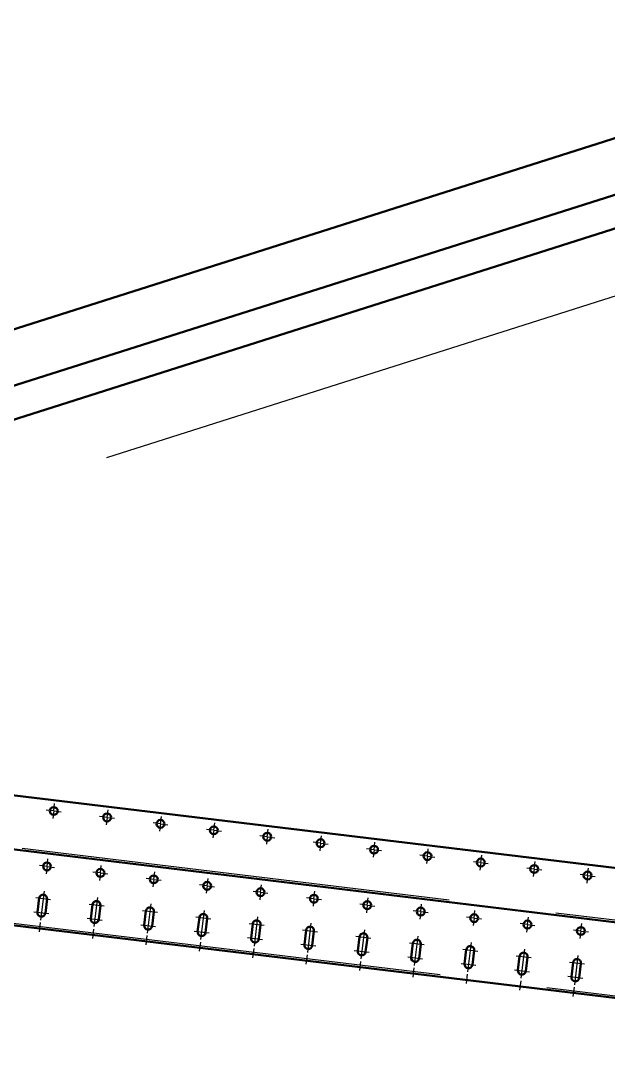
# Model space of a CAD drawing. Header units: millimetres. Extents: x 0 to 118800, y 79635 to 177025.
# Drawn here: x 28631 to 29450, y 107930 to 109386 of the extents above; entities that cross this region are included whole.
import ezdxf

# ---------------------------------------------------------------- set-up
doc = ezdxf.new("R2010")
doc.units = ezdxf.units.MM
doc.header["$LTSCALE"] = 200
for name, pattern in [('AM_DIN_F_W050', [6.25, 4.75, -1.5]), ('AM_DIN_G_W050', [13.75, 9.75, -1.5, 1, -1.5]), ('AM_DIN_G_W050x2', [6.875, 4.75, -0.875, 0.375, -0.875]), ('AM_ISO02W050x2', [3.75, 3, -0.75]), ('AM_ISO08W050x2', [9, 6, -0.75, 1.5, -0.75])]:
    doc.linetypes.add(name, pattern=pattern)
for name, color, linetype, lineweight in [('AM_0', 7, 'Continuous', 50), ('AM_3', 6, 'AM_DIN_F_W050', 25), ('AM_7', 4, 'AM_DIN_G_W050', 25)]:
    doc.layers.add(name, color=color, linetype=linetype, lineweight=lineweight)

# ---------------------------------------------------------------- blocks, each defined once
blk = doc.blocks.new('guf ohne Mittelspannung')
at = {"layer": 'AM_0'}
for p, q in [((-2991.5, 0), (-290, 0)), ((-2991.5, -75), (-290, -75)), ((-2991.5, -120), (-290, -120))]:
    blk.add_line(p, q, dxfattribs=at)
at = {"layer": 'AM_7', "linetype": 'AM_ISO08W050x2'}
blk.add_line((-2840, -210), (-500, -210), dxfattribs=at)
blk = doc.blocks.new('*U516')
at = {"layer": 'AM_0'}
for p, q in [((28805.8, 108144.3), (28803.4, 108124.4)), ((28816.8, 108142.9), (28814.4, 108123.1))]:
    blk.add_line(p, q, dxfattribs=at)
for centre, start, end in [((28811.3, 108143.6), 353.1038, 173.1038), ((28808.9, 108123.7), 173.1038, 353.1038)]:
    blk.add_arc(centre, 5.5, start, end, dxfattribs=at)
at = {"layer": 'AM_7', "linetype": 'AM_DIN_G_W050x2'}
for p, q in [((28812.6, 108154), (28807.6, 108113.3)), ((28800.9, 108144.9), (28821.7, 108142.3)), ((28798.5, 108125), (28819.3, 108122.5))]:
    blk.add_line(p, q, dxfattribs=at)
blk = doc.blocks.new('*U517')
at = {"layer": 'AM_0'}
for p, q in [((28656.9, 108162.3), (28654.5, 108142.4)), ((28667.9, 108161), (28665.5, 108141.1))]:
    blk.add_line(p, q, dxfattribs=at)
for centre, start, end in [((28662.4, 108161.6), 353.1038, 173.1038), ((28660, 108141.8), 173.1038, 353.1038)]:
    blk.add_arc(centre, 5.5, start, end, dxfattribs=at)
at = {"layer": 'AM_7', "linetype": 'AM_DIN_G_W050x2'}
for p, q in [((28652, 108162.9), (28672.8, 108160.4)), ((28663.7, 108172), (28658.7, 108131.3)), ((28649.6, 108143), (28670.4, 108140.5))]:
    blk.add_line(p, q, dxfattribs=at)
blk = doc.blocks.new('*U518')
at = {"layer": 'AM_0'}
for p, q in [((28731.4, 108153.3), (28729, 108133.4)), ((28742.3, 108151.9), (28739.9, 108132.1))]:
    blk.add_line(p, q, dxfattribs=at)
for centre, start, end in [((28736.8, 108152.6), 353.1038, 173.1038), ((28734.4, 108132.8), 173.1038, 353.1038)]:
    blk.add_arc(centre, 5.5, start, end, dxfattribs=at)
at = {"layer": 'AM_7', "linetype": 'AM_DIN_G_W050x2'}
for p, q in [((28738.1, 108163), (28733.2, 108122.3)), ((28726.4, 108153.9), (28747.3, 108151.3)), ((28724, 108134), (28744.9, 108131.5))]:
    blk.add_line(p, q, dxfattribs=at)
blk = doc.blocks.new('*U519')
at = {"layer": 'AM_0'}
for p, q in [((28880.3, 108135.3), (28877.9, 108115.4)), ((28891.2, 108133.9), (28888.8, 108114.1))]:
    blk.add_line(p, q, dxfattribs=at)
for centre, start, end in [((28885.8, 108134.6), 353.1038, 173.1038), ((28883.4, 108114.7), 173.1038, 353.1038)]:
    blk.add_arc(centre, 5.5, start, end, dxfattribs=at)
at = {"layer": 'AM_7', "linetype": 'AM_DIN_G_W050x2'}
for p, q in [((28875.3, 108135.9), (28896.2, 108133.3)), ((28887, 108145), (28882.1, 108104.3)), ((28872.9, 108116), (28893.8, 108113.5))]:
    blk.add_line(p, q, dxfattribs=at)
blk = doc.blocks.new('*U520')
at = {"layer": 'AM_0'}
for p, q in [((28954.8, 108126.3), (28952.4, 108106.4)), ((28965.7, 108124.9), (28963.3, 108105.1))]:
    blk.add_line(p, q, dxfattribs=at)
for centre, start, end in [((28960.2, 108125.6), 353.1038, 173.1038), ((28957.8, 108105.7), 173.1038, 353.1038)]:
    blk.add_arc(centre, 5.5, start, end, dxfattribs=at)
at = {"layer": 'AM_7', "linetype": 'AM_DIN_G_W050x2'}
for p, q in [((28961.5, 108136), (28956.6, 108095.3)), ((28949.8, 108126.9), (28970.6, 108124.3)), ((28947.4, 108107), (28968.2, 108104.5))]:
    blk.add_line(p, q, dxfattribs=at)
blk = doc.blocks.new('*U521')
at = {"layer": 'AM_0'}
for p, q in [((29178.1, 108099.2), (29175.7, 108079.4)), ((29189.1, 108097.9), (29186.7, 108078.1))]:
    blk.add_line(p, q, dxfattribs=at)
for centre, start, end in [((29183.6, 108098.6), 353.1038, 173.1038), ((29181.2, 108078.7), 173.1038, 353.1038)]:
    blk.add_arc(centre, 5.5, start, end, dxfattribs=at)
at = {"layer": 'AM_7', "linetype": 'AM_DIN_G_W050x2'}
for p, q in [((29184.9, 108109), (29179.9, 108068.3)), ((29173.2, 108099.8), (29194, 108097.3)), ((29170.8, 108080), (29191.6, 108077.5))]:
    blk.add_line(p, q, dxfattribs=at)
blk = doc.blocks.new('*U522')
at = {"layer": 'AM_0'}
for p, q in [((29178.1, 108099.2), (29175.7, 108079.4)), ((29189.1, 108097.9), (29186.7, 108078.1))]:
    blk.add_line(p, q, dxfattribs=at)
for centre, start, end in [((29183.6, 108098.6), 353.1038, 173.1038), ((29181.2, 108078.7), 173.1038, 353.1038)]:
    blk.add_arc(centre, 5.5, start, end, dxfattribs=at)
at = {"layer": 'AM_7', "linetype": 'AM_DIN_G_W050x2'}
for p, q in [((29184.9, 108109), (29179.9, 108068.3)), ((29173.2, 108099.8), (29194, 108097.3)), ((29170.8, 108080), (29191.6, 108077.5))]:
    blk.add_line(p, q, dxfattribs=at)
blk = doc.blocks.new('*U523')
at = {"layer": 'AM_0'}
for p, q in [((29029.2, 108117.2), (29026.8, 108097.4)), ((29040.1, 108115.9), (29037.7, 108096.1))]:
    blk.add_line(p, q, dxfattribs=at)
for centre, start, end in [((29034.7, 108116.6), 353.1038, 173.1038), ((29032.3, 108096.7), 173.1038, 353.1038)]:
    blk.add_arc(centre, 5.5, start, end, dxfattribs=at)
at = {"layer": 'AM_7', "linetype": 'AM_DIN_G_W050x2'}
for p, q in [((29035.9, 108127), (29031, 108086.3)), ((29024.3, 108117.8), (29045.1, 108115.3)), ((29021.9, 108098), (29042.7, 108095.5))]:
    blk.add_line(p, q, dxfattribs=at)
blk = doc.blocks.new('*U524')
at = {"layer": 'AM_0'}
for p, q in [((29103.7, 108108.2), (29101.3, 108088.4)), ((29114.6, 108106.9), (29112.2, 108087.1))]:
    blk.add_line(p, q, dxfattribs=at)
for centre, start, end in [((29109.1, 108107.6), 353.1038, 173.1038), ((29106.7, 108087.7), 173.1038, 353.1038)]:
    blk.add_arc(centre, 5.5, start, end, dxfattribs=at)
at = {"layer": 'AM_7', "linetype": 'AM_DIN_G_W050x2'}
for p, q in [((29098.7, 108108.8), (29119.6, 108106.3)), ((29110.4, 108118), (29105.5, 108077.3)), ((29096.3, 108089), (29117.2, 108086.5))]:
    blk.add_line(p, q, dxfattribs=at)
blk = doc.blocks.new('*U525')
at = {"layer": 'AM_0'}
for p, q in [((29327, 108081.2), (29324.6, 108061.4)), ((29338, 108079.9), (29335.6, 108060.1))]:
    blk.add_line(p, q, dxfattribs=at)
for centre, start, end in [((29332.5, 108080.6), 353.1038, 173.1038), ((29330.1, 108060.7), 173.1038, 353.1038)]:
    blk.add_arc(centre, 5.5, start, end, dxfattribs=at)
at = {"layer": 'AM_7', "linetype": 'AM_DIN_G_W050x2'}
for p, q in [((29333.8, 108091), (29328.8, 108050.3)), ((29322.1, 108081.8), (29342.9, 108079.3)), ((29319.7, 108062), (29340.5, 108059.5))]:
    blk.add_line(p, q, dxfattribs=at)
blk = doc.blocks.new('*U526')
at = {"layer": 'AM_0'}
for p, q in [((29401.5, 108072.2), (29399.1, 108052.4)), ((29412.4, 108070.9), (29410, 108051))]:
    blk.add_line(p, q, dxfattribs=at)
for centre, start, end in [((29407, 108071.6), 353.1038, 173.1038), ((29404.6, 108051.7), 173.1038, 353.1038)]:
    blk.add_arc(centre, 5.5, start, end, dxfattribs=at)
at = {"layer": 'AM_7', "linetype": 'AM_DIN_G_W050x2'}
for p, q in [((29408.2, 108082), (29403.3, 108041.3)), ((29396.5, 108072.8), (29417.4, 108070.3)), ((29394.1, 108053), (29415, 108050.4))]:
    blk.add_line(p, q, dxfattribs=at)
blk = doc.blocks.new('*U527')
at = {"layer": 'AM_0'}
for p, q in [((29252.6, 108090.2), (29250.2, 108070.4)), ((29263.5, 108088.9), (29261.1, 108069.1))]:
    blk.add_line(p, q, dxfattribs=at)
for centre, start, end in [((29258.1, 108089.6), 353.1038, 173.1038), ((29255.6, 108069.7), 173.1038, 353.1038)]:
    blk.add_arc(centre, 5.5, start, end, dxfattribs=at)
at = {"layer": 'AM_7', "linetype": 'AM_DIN_G_W050x2'}
for p, q in [((29247.6, 108090.8), (29268.5, 108088.3)), ((29259.3, 108100), (29254.4, 108059.3)), ((29245.2, 108071), (29266.1, 108068.5))]:
    blk.add_line(p, q, dxfattribs=at)
blk = doc.blocks.new('*U559')
at = {"layer": 'AM_0'}
for p, q in [((28805.8, 108144.3), (28803.4, 108124.4)), ((28816.8, 108142.9), (28814.4, 108123.1))]:
    blk.add_line(p, q, dxfattribs=at)
for centre, start, end in [((28811.3, 108143.6), 353.1038, 173.1038), ((28808.9, 108123.7), 173.1038, 353.1038)]:
    blk.add_arc(centre, 5.5, start, end, dxfattribs=at)
at = {"layer": 'AM_7', "linetype": 'AM_DIN_G_W050x2'}
for p, q in [((28812.6, 108154), (28807.6, 108113.3)), ((28800.9, 108144.9), (28821.7, 108142.3)), ((28798.5, 108125), (28819.3, 108122.5))]:
    blk.add_line(p, q, dxfattribs=at)
blk = doc.blocks.new('*U560')
at = {"layer": 'AM_0'}
for p, q in [((28656.9, 108162.3), (28654.5, 108142.4)), ((28667.9, 108161), (28665.5, 108141.1))]:
    blk.add_line(p, q, dxfattribs=at)
for centre, start, end in [((28662.4, 108161.6), 353.1038, 173.1038), ((28660, 108141.8), 173.1038, 353.1038)]:
    blk.add_arc(centre, 5.5, start, end, dxfattribs=at)
at = {"layer": 'AM_7', "linetype": 'AM_DIN_G_W050x2'}
for p, q in [((28652, 108162.9), (28672.8, 108160.4)), ((28663.7, 108172), (28658.7, 108131.3)), ((28649.6, 108143), (28670.4, 108140.5))]:
    blk.add_line(p, q, dxfattribs=at)
blk = doc.blocks.new('*U561')
at = {"layer": 'AM_0'}
for p, q in [((28731.4, 108153.3), (28729, 108133.4)), ((28742.3, 108151.9), (28739.9, 108132.1))]:
    blk.add_line(p, q, dxfattribs=at)
for centre, start, end in [((28736.8, 108152.6), 353.1038, 173.1038), ((28734.4, 108132.8), 173.1038, 353.1038)]:
    blk.add_arc(centre, 5.5, start, end, dxfattribs=at)
at = {"layer": 'AM_7', "linetype": 'AM_DIN_G_W050x2'}
for p, q in [((28738.1, 108163), (28733.2, 108122.3)), ((28726.4, 108153.9), (28747.3, 108151.3)), ((28724, 108134), (28744.9, 108131.5))]:
    blk.add_line(p, q, dxfattribs=at)
blk = doc.blocks.new('*U562')
at = {"layer": 'AM_0'}
for p, q in [((28880.3, 108135.3), (28877.9, 108115.4)), ((28891.2, 108133.9), (28888.8, 108114.1))]:
    blk.add_line(p, q, dxfattribs=at)
for centre, start, end in [((28885.8, 108134.6), 353.1038, 173.1038), ((28883.4, 108114.7), 173.1038, 353.1038)]:
    blk.add_arc(centre, 5.5, start, end, dxfattribs=at)
at = {"layer": 'AM_7', "linetype": 'AM_DIN_G_W050x2'}
for p, q in [((28875.3, 108135.9), (28896.2, 108133.3)), ((28887, 108145), (28882.1, 108104.3)), ((28872.9, 108116), (28893.8, 108113.5))]:
    blk.add_line(p, q, dxfattribs=at)
blk = doc.blocks.new('*U563')
at = {"layer": 'AM_0'}
for p, q in [((28954.8, 108126.3), (28952.4, 108106.4)), ((28965.7, 108124.9), (28963.3, 108105.1))]:
    blk.add_line(p, q, dxfattribs=at)
for centre, start, end in [((28960.2, 108125.6), 353.1038, 173.1038), ((28957.8, 108105.7), 173.1038, 353.1038)]:
    blk.add_arc(centre, 5.5, start, end, dxfattribs=at)
at = {"layer": 'AM_7', "linetype": 'AM_DIN_G_W050x2'}
for p, q in [((28961.5, 108136), (28956.6, 108095.3)), ((28949.8, 108126.9), (28970.6, 108124.3)), ((28947.4, 108107), (28968.2, 108104.5))]:
    blk.add_line(p, q, dxfattribs=at)
blk = doc.blocks.new('*U564')
at = {"layer": 'AM_0'}
for p, q in [((29178.1, 108099.2), (29175.7, 108079.4)), ((29189.1, 108097.9), (29186.7, 108078.1))]:
    blk.add_line(p, q, dxfattribs=at)
for centre, start, end in [((29183.6, 108098.6), 353.1038, 173.1038), ((29181.2, 108078.7), 173.1038, 353.1038)]:
    blk.add_arc(centre, 5.5, start, end, dxfattribs=at)
at = {"layer": 'AM_7', "linetype": 'AM_DIN_G_W050x2'}
for p, q in [((29184.9, 108109), (29179.9, 108068.3)), ((29173.2, 108099.8), (29194, 108097.3)), ((29170.8, 108080), (29191.6, 108077.5))]:
    blk.add_line(p, q, dxfattribs=at)
blk = doc.blocks.new('*U565')
at = {"layer": 'AM_0'}
for p, q in [((29178.1, 108099.2), (29175.7, 108079.4)), ((29189.1, 108097.9), (29186.7, 108078.1))]:
    blk.add_line(p, q, dxfattribs=at)
for centre, start, end in [((29183.6, 108098.6), 353.1038, 173.1038), ((29181.2, 108078.7), 173.1038, 353.1038)]:
    blk.add_arc(centre, 5.5, start, end, dxfattribs=at)
at = {"layer": 'AM_7', "linetype": 'AM_DIN_G_W050x2'}
for p, q in [((29184.9, 108109), (29179.9, 108068.3)), ((29173.2, 108099.8), (29194, 108097.3)), ((29170.8, 108080), (29191.6, 108077.5))]:
    blk.add_line(p, q, dxfattribs=at)
blk = doc.blocks.new('*U566')
at = {"layer": 'AM_0'}
for p, q in [((29029.2, 108117.2), (29026.8, 108097.4)), ((29040.1, 108115.9), (29037.7, 108096.1))]:
    blk.add_line(p, q, dxfattribs=at)
for centre, start, end in [((29034.7, 108116.6), 353.1038, 173.1038), ((29032.3, 108096.7), 173.1038, 353.1038)]:
    blk.add_arc(centre, 5.5, start, end, dxfattribs=at)
at = {"layer": 'AM_7', "linetype": 'AM_DIN_G_W050x2'}
for p, q in [((29035.9, 108127), (29031, 108086.3)), ((29024.3, 108117.8), (29045.1, 108115.3)), ((29021.9, 108098), (29042.7, 108095.5))]:
    blk.add_line(p, q, dxfattribs=at)
blk = doc.blocks.new('*U567')
at = {"layer": 'AM_0'}
for p, q in [((29103.7, 108108.2), (29101.3, 108088.4)), ((29114.6, 108106.9), (29112.2, 108087.1))]:
    blk.add_line(p, q, dxfattribs=at)
for centre, start, end in [((29109.1, 108107.6), 353.1038, 173.1038), ((29106.7, 108087.7), 173.1038, 353.1038)]:
    blk.add_arc(centre, 5.5, start, end, dxfattribs=at)
at = {"layer": 'AM_7', "linetype": 'AM_DIN_G_W050x2'}
for p, q in [((29098.7, 108108.8), (29119.6, 108106.3)), ((29110.4, 108118), (29105.5, 108077.3)), ((29096.3, 108089), (29117.2, 108086.5))]:
    blk.add_line(p, q, dxfattribs=at)
blk = doc.blocks.new('*U568')
at = {"layer": 'AM_0'}
for p, q in [((29327, 108081.2), (29324.6, 108061.4)), ((29338, 108079.9), (29335.6, 108060.1))]:
    blk.add_line(p, q, dxfattribs=at)
for centre, start, end in [((29332.5, 108080.6), 353.1038, 173.1038), ((29330.1, 108060.7), 173.1038, 353.1038)]:
    blk.add_arc(centre, 5.5, start, end, dxfattribs=at)
at = {"layer": 'AM_7', "linetype": 'AM_DIN_G_W050x2'}
for p, q in [((29333.8, 108091), (29328.8, 108050.3)), ((29322.1, 108081.8), (29342.9, 108079.3)), ((29319.7, 108062), (29340.5, 108059.5))]:
    blk.add_line(p, q, dxfattribs=at)
blk = doc.blocks.new('*U569')
at = {"layer": 'AM_0'}
for p, q in [((29401.5, 108072.2), (29399.1, 108052.4)), ((29412.4, 108070.9), (29410, 108051))]:
    blk.add_line(p, q, dxfattribs=at)
for centre, start, end in [((29407, 108071.6), 353.1038, 173.1038), ((29404.6, 108051.7), 173.1038, 353.1038)]:
    blk.add_arc(centre, 5.5, start, end, dxfattribs=at)
at = {"layer": 'AM_7', "linetype": 'AM_DIN_G_W050x2'}
for p, q in [((29408.2, 108082), (29403.3, 108041.3)), ((29396.5, 108072.8), (29417.4, 108070.3)), ((29394.1, 108053), (29415, 108050.4))]:
    blk.add_line(p, q, dxfattribs=at)
blk = doc.blocks.new('*U570')
at = {"layer": 'AM_0'}
for p, q in [((29252.6, 108090.2), (29250.2, 108070.4)), ((29263.5, 108088.9), (29261.1, 108069.1))]:
    blk.add_line(p, q, dxfattribs=at)
for centre, start, end in [((29258.1, 108089.6), 353.1038, 173.1038), ((29255.6, 108069.7), 173.1038, 353.1038)]:
    blk.add_arc(centre, 5.5, start, end, dxfattribs=at)
at = {"layer": 'AM_7', "linetype": 'AM_DIN_G_W050x2'}
for p, q in [((29247.6, 108090.8), (29268.5, 108088.3)), ((29259.3, 108100), (29254.4, 108059.3)), ((29245.2, 108071), (29266.1, 108068.5))]:
    blk.add_line(p, q, dxfattribs=at)
blk = doc.blocks.new('*U602')
at = {"layer": 'AM_0'}
for p, q in [((28805.8, 108144.3), (28803.4, 108124.4)), ((28816.8, 108142.9), (28814.4, 108123.1))]:
    blk.add_line(p, q, dxfattribs=at)
for centre, start, end in [((28811.3, 108143.6), 353.1038, 173.1038), ((28808.9, 108123.7), 173.1038, 353.1038)]:
    blk.add_arc(centre, 5.5, start, end, dxfattribs=at)
at = {"layer": 'AM_7', "linetype": 'AM_DIN_G_W050x2'}
for p, q in [((28812.6, 108154), (28807.6, 108113.3)), ((28800.9, 108144.9), (28821.7, 108142.3)), ((28798.5, 108125), (28819.3, 108122.5))]:
    blk.add_line(p, q, dxfattribs=at)
blk = doc.blocks.new('*U603')
at = {"layer": 'AM_0'}
for p, q in [((28656.9, 108162.3), (28654.5, 108142.4)), ((28667.9, 108161), (28665.5, 108141.1))]:
    blk.add_line(p, q, dxfattribs=at)
for centre, start, end in [((28662.4, 108161.6), 353.1038, 173.1038), ((28660, 108141.8), 173.1038, 353.1038)]:
    blk.add_arc(centre, 5.5, start, end, dxfattribs=at)
at = {"layer": 'AM_7', "linetype": 'AM_DIN_G_W050x2'}
for p, q in [((28652, 108162.9), (28672.8, 108160.4)), ((28663.7, 108172), (28658.7, 108131.3)), ((28649.6, 108143), (28670.4, 108140.5))]:
    blk.add_line(p, q, dxfattribs=at)
blk = doc.blocks.new('*U604')
at = {"layer": 'AM_0'}
for p, q in [((28731.4, 108153.3), (28729, 108133.4)), ((28742.3, 108151.9), (28739.9, 108132.1))]:
    blk.add_line(p, q, dxfattribs=at)
for centre, start, end in [((28736.8, 108152.6), 353.1038, 173.1038), ((28734.4, 108132.8), 173.1038, 353.1038)]:
    blk.add_arc(centre, 5.5, start, end, dxfattribs=at)
at = {"layer": 'AM_7', "linetype": 'AM_DIN_G_W050x2'}
for p, q in [((28738.1, 108163), (28733.2, 108122.3)), ((28726.4, 108153.9), (28747.3, 108151.3)), ((28724, 108134), (28744.9, 108131.5))]:
    blk.add_line(p, q, dxfattribs=at)
blk = doc.blocks.new('*U605')
at = {"layer": 'AM_0'}
for p, q in [((28880.3, 108135.3), (28877.9, 108115.4)), ((28891.2, 108133.9), (28888.8, 108114.1))]:
    blk.add_line(p, q, dxfattribs=at)
for centre, start, end in [((28885.8, 108134.6), 353.1038, 173.1038), ((28883.4, 108114.7), 173.1038, 353.1038)]:
    blk.add_arc(centre, 5.5, start, end, dxfattribs=at)
at = {"layer": 'AM_7', "linetype": 'AM_DIN_G_W050x2'}
for p, q in [((28875.3, 108135.9), (28896.2, 108133.3)), ((28887, 108145), (28882.1, 108104.3)), ((28872.9, 108116), (28893.8, 108113.5))]:
    blk.add_line(p, q, dxfattribs=at)
blk = doc.blocks.new('*U606')
at = {"layer": 'AM_0'}
for p, q in [((28954.8, 108126.3), (28952.4, 108106.4)), ((28965.7, 108124.9), (28963.3, 108105.1))]:
    blk.add_line(p, q, dxfattribs=at)
for centre, start, end in [((28960.2, 108125.6), 353.1038, 173.1038), ((28957.8, 108105.7), 173.1038, 353.1038)]:
    blk.add_arc(centre, 5.5, start, end, dxfattribs=at)
at = {"layer": 'AM_7', "linetype": 'AM_DIN_G_W050x2'}
for p, q in [((28961.5, 108136), (28956.6, 108095.3)), ((28949.8, 108126.9), (28970.6, 108124.3)), ((28947.4, 108107), (28968.2, 108104.5))]:
    blk.add_line(p, q, dxfattribs=at)
blk = doc.blocks.new('*U607')
at = {"layer": 'AM_0'}
for p, q in [((29178.1, 108099.2), (29175.7, 108079.4)), ((29189.1, 108097.9), (29186.7, 108078.1))]:
    blk.add_line(p, q, dxfattribs=at)
for centre, start, end in [((29183.6, 108098.6), 353.1038, 173.1038), ((29181.2, 108078.7), 173.1038, 353.1038)]:
    blk.add_arc(centre, 5.5, start, end, dxfattribs=at)
at = {"layer": 'AM_7', "linetype": 'AM_DIN_G_W050x2'}
for p, q in [((29184.9, 108109), (29179.9, 108068.3)), ((29173.2, 108099.8), (29194, 108097.3)), ((29170.8, 108080), (29191.6, 108077.5))]:
    blk.add_line(p, q, dxfattribs=at)
blk = doc.blocks.new('*U608')
at = {"layer": 'AM_0'}
for p, q in [((29178.1, 108099.2), (29175.7, 108079.4)), ((29189.1, 108097.9), (29186.7, 108078.1))]:
    blk.add_line(p, q, dxfattribs=at)
for centre, start, end in [((29183.6, 108098.6), 353.1038, 173.1038), ((29181.2, 108078.7), 173.1038, 353.1038)]:
    blk.add_arc(centre, 5.5, start, end, dxfattribs=at)
at = {"layer": 'AM_7', "linetype": 'AM_DIN_G_W050x2'}
for p, q in [((29184.9, 108109), (29179.9, 108068.3)), ((29173.2, 108099.8), (29194, 108097.3)), ((29170.8, 108080), (29191.6, 108077.5))]:
    blk.add_line(p, q, dxfattribs=at)
blk = doc.blocks.new('*U609')
at = {"layer": 'AM_0'}
for p, q in [((29029.2, 108117.2), (29026.8, 108097.4)), ((29040.1, 108115.9), (29037.7, 108096.1))]:
    blk.add_line(p, q, dxfattribs=at)
for centre, start, end in [((29034.7, 108116.6), 353.1038, 173.1038), ((29032.3, 108096.7), 173.1038, 353.1038)]:
    blk.add_arc(centre, 5.5, start, end, dxfattribs=at)
at = {"layer": 'AM_7', "linetype": 'AM_DIN_G_W050x2'}
for p, q in [((29035.9, 108127), (29031, 108086.3)), ((29024.3, 108117.8), (29045.1, 108115.3)), ((29021.9, 108098), (29042.7, 108095.5))]:
    blk.add_line(p, q, dxfattribs=at)
blk = doc.blocks.new('*U610')
at = {"layer": 'AM_0'}
for p, q in [((29103.7, 108108.2), (29101.3, 108088.4)), ((29114.6, 108106.9), (29112.2, 108087.1))]:
    blk.add_line(p, q, dxfattribs=at)
for centre, start, end in [((29109.1, 108107.6), 353.1038, 173.1038), ((29106.7, 108087.7), 173.1038, 353.1038)]:
    blk.add_arc(centre, 5.5, start, end, dxfattribs=at)
at = {"layer": 'AM_7', "linetype": 'AM_DIN_G_W050x2'}
for p, q in [((29098.7, 108108.8), (29119.6, 108106.3)), ((29110.4, 108118), (29105.5, 108077.3)), ((29096.3, 108089), (29117.2, 108086.5))]:
    blk.add_line(p, q, dxfattribs=at)
blk = doc.blocks.new('*U611')
at = {"layer": 'AM_0'}
for p, q in [((29327, 108081.2), (29324.6, 108061.4)), ((29338, 108079.9), (29335.6, 108060.1))]:
    blk.add_line(p, q, dxfattribs=at)
for centre, start, end in [((29332.5, 108080.6), 353.1038, 173.1038), ((29330.1, 108060.7), 173.1038, 353.1038)]:
    blk.add_arc(centre, 5.5, start, end, dxfattribs=at)
at = {"layer": 'AM_7', "linetype": 'AM_DIN_G_W050x2'}
for p, q in [((29333.8, 108091), (29328.8, 108050.3)), ((29322.1, 108081.8), (29342.9, 108079.3)), ((29319.7, 108062), (29340.5, 108059.5))]:
    blk.add_line(p, q, dxfattribs=at)
blk = doc.blocks.new('*U612')
at = {"layer": 'AM_0'}
for p, q in [((29401.5, 108072.2), (29399.1, 108052.4)), ((29412.4, 108070.9), (29410, 108051))]:
    blk.add_line(p, q, dxfattribs=at)
for centre, start, end in [((29407, 108071.6), 353.1038, 173.1038), ((29404.6, 108051.7), 173.1038, 353.1038)]:
    blk.add_arc(centre, 5.5, start, end, dxfattribs=at)
at = {"layer": 'AM_7', "linetype": 'AM_DIN_G_W050x2'}
for p, q in [((29408.2, 108082), (29403.3, 108041.3)), ((29396.5, 108072.8), (29417.4, 108070.3)), ((29394.1, 108053), (29415, 108050.4))]:
    blk.add_line(p, q, dxfattribs=at)
blk = doc.blocks.new('*U613')
at = {"layer": 'AM_0'}
for p, q in [((29252.6, 108090.2), (29250.2, 108070.4)), ((29263.5, 108088.9), (29261.1, 108069.1))]:
    blk.add_line(p, q, dxfattribs=at)
for centre, start, end in [((29258.1, 108089.6), 353.1038, 173.1038), ((29255.6, 108069.7), 173.1038, 353.1038)]:
    blk.add_arc(centre, 5.5, start, end, dxfattribs=at)
at = {"layer": 'AM_7', "linetype": 'AM_DIN_G_W050x2'}
for p, q in [((29247.6, 108090.8), (29268.5, 108088.3)), ((29259.3, 108100), (29254.4, 108059.3)), ((29245.2, 108071), (29266.1, 108068.5))]:
    blk.add_line(p, q, dxfattribs=at)

msp = doc.modelspace()

# ---------------------------------------------------------------- linework, layer by layer
at = {"layer": 'AM_0'}
for p, q in [((30223.6, 108111.8), (27152.6, 108483.2)), ((30223.6, 108111.8), (27152.6, 108483.2)), ((30223.6, 108111.8), (27152.6, 108483.2)), ((27143.6, 108408.8), (30223.6, 108036.3)), ((27143.6, 108408.8), (30223.6, 108036.3)), ((27143.6, 108408.8), (30223.6, 108036.3)), ((27131, 108304.5), (30223.6, 107930.5)), ((27131, 108304.5), (30223.6, 107930.5)), ((27131, 108304.5), (30223.6, 107930.5))]:
    msp.add_line(p, q, dxfattribs=at)
for centre in [(28677.2, 108283.7), (28677.2, 108283.7), (28677.2, 108283.7), (28751.6, 108274.7), (28751.6, 108274.7), (28751.6, 108274.7), (28826.1, 108265.7), (28826.1, 108265.7), (28826.1, 108265.7), (28900.5, 108256.7), (28900.5, 108256.7), (28900.5, 108256.7), (28975, 108247.7), (28975, 108247.7), (28975, 108247.7), (29049.4, 108238.7), (29049.4, 108238.7), (29049.4, 108238.7), (29123.9, 108229.7), (29123.9, 108229.7), (29123.9, 108229.7), (29198.4, 108220.7), (29198.4, 108220.7), (29198.4, 108220.7), (28667.8, 108206.3), (28667.8, 108206.3), (28667.8, 108206.3), (29272.8, 108211.7), (29272.8, 108211.7), (29272.8, 108211.7), (29347.3, 108202.7), (29347.3, 108202.7), (29347.3, 108202.7), (28742.3, 108197.3), (28742.3, 108197.3), (28742.3, 108197.3), (28816.7, 108188.3), (28816.7, 108188.3), (28816.7, 108188.3), (29421.7, 108193.7), (29421.7, 108193.7), (29421.7, 108193.7), (28891.2, 108179.3), (28891.2, 108179.3), (28891.2, 108179.3), (28965.6, 108170.3), (28965.6, 108170.3), (28965.6, 108170.3), (29040.1, 108161.3), (29040.1, 108161.3), (29040.1, 108161.3), (29114.5, 108152.3), (29114.5, 108152.3), (29114.5, 108152.3), (29189, 108143.3), (29189, 108143.3), (29189, 108143.3), (29263.5, 108134.2), (29263.5, 108134.2), (29263.5, 108134.2), (29337.9, 108125.2), (29337.9, 108125.2), (29337.9, 108125.2), (29412.4, 108116.2), (29412.4, 108116.2), (29412.4, 108116.2)]:
    msp.add_circle(centre, 5.5, dxfattribs=at)
at = {"layer": 'AM_3', "linetype": 'AM_ISO02W050x2'}
for p, q in [((27143.9, 108411.7), (30223.6, 108039.3)), ((27143.9, 108411.7), (30223.6, 108039.3)), ((27143.9, 108411.7), (30223.6, 108039.3)), ((27131.3, 108307.5), (30223.6, 107933.5)), ((27131.3, 108307.5), (30223.6, 107933.5)), ((27131.3, 108307.5), (30223.6, 107933.5)), ((29183.3, 108056.3), (29252.8, 108047.9)), ((29183.3, 108056.3), (29252.8, 108047.9)), ((29183.3, 108056.3), (29252.8, 108047.9))]:
    msp.add_line(p, q, dxfattribs=at)
at = {"layer": 'AM_7', "linetype": 'AM_ISO08W050x2'}
for p, q in [((28677.2, 108283.7), (28678.4, 108294.1)), ((28677.2, 108283.7), (28678.4, 108294.1)), ((28677.2, 108283.7), (28678.4, 108294.1)), ((28677.2, 108283.7), (28666.7, 108285)), ((28677.2, 108283.7), (28666.7, 108285)), ((28677.2, 108283.7), (28666.7, 108285)), ((28677.2, 108283.7), (28675.9, 108273.3)), ((28677.2, 108283.7), (28675.9, 108273.3)), ((28677.2, 108283.7), (28675.9, 108273.3)), ((28677.2, 108283.7), (28687.6, 108282.5)), ((28677.2, 108283.7), (28687.6, 108282.5)), ((28677.2, 108283.7), (28687.6, 108282.5)), ((28751.6, 108274.7), (28752.9, 108285.1)), ((28751.6, 108274.7), (28752.9, 108285.1)), ((28751.6, 108274.7), (28752.9, 108285.1)), ((28751.6, 108274.7), (28741.2, 108276)), ((28751.6, 108274.7), (28741.2, 108276)), ((28751.6, 108274.7), (28741.2, 108276)), ((28751.6, 108274.7), (28750.4, 108264.3)), ((28751.6, 108274.7), (28750.4, 108264.3)), ((28751.6, 108274.7), (28750.4, 108264.3)), ((28751.6, 108274.7), (28762, 108273.5)), ((28751.6, 108274.7), (28762, 108273.5)), ((28751.6, 108274.7), (28762, 108273.5)), ((28826.1, 108265.7), (28815.7, 108267)), ((28826.1, 108265.7), (28815.7, 108267)), ((28826.1, 108265.7), (28815.7, 108267)), ((28826.1, 108265.7), (28824.8, 108255.3)), ((28826.1, 108265.7), (28824.8, 108255.3)), ((28826.1, 108265.7), (28824.8, 108255.3)), ((28826.1, 108265.7), (28827.3, 108276.1)), ((28826.1, 108265.7), (28827.3, 108276.1)), ((28826.1, 108265.7), (28827.3, 108276.1)), ((28826.1, 108265.7), (28836.5, 108264.5)), ((28826.1, 108265.7), (28836.5, 108264.5)), ((28826.1, 108265.7), (28836.5, 108264.5)), ((28900.5, 108256.7), (28901.8, 108267.1)), ((28900.5, 108256.7), (28901.8, 108267.1)), ((28900.5, 108256.7), (28901.8, 108267.1)), ((28900.5, 108256.7), (28890.1, 108258)), ((28900.5, 108256.7), (28890.1, 108258)), ((28900.5, 108256.7), (28890.1, 108258)), ((28900.5, 108256.7), (28899.3, 108246.3)), ((28900.5, 108256.7), (28899.3, 108246.3)), ((28900.5, 108256.7), (28899.3, 108246.3)), ((28900.5, 108256.7), (28911, 108255.4)), ((28900.5, 108256.7), (28911, 108255.4)), ((28900.5, 108256.7), (28911, 108255.4)), ((28975, 108247.7), (28976.3, 108258.1)), ((28975, 108247.7), (28976.3, 108258.1)), ((28975, 108247.7), (28976.3, 108258.1)), ((28975, 108247.7), (28964.6, 108249)), ((28975, 108247.7), (28964.6, 108249)), ((28975, 108247.7), (28964.6, 108249)), ((28975, 108247.7), (28973.7, 108237.3)), ((28975, 108247.7), (28973.7, 108237.3)), ((28975, 108247.7), (28973.7, 108237.3)), ((28975, 108247.7), (28985.4, 108246.4)), ((28975, 108247.7), (28985.4, 108246.4)), ((28975, 108247.7), (28985.4, 108246.4)), ((29049.4, 108238.7), (29039, 108240)), ((29049.4, 108238.7), (29039, 108240)), ((29049.4, 108238.7), (29039, 108240)), ((29049.4, 108238.7), (29048.2, 108228.3)), ((29049.4, 108238.7), (29048.2, 108228.3)), ((29049.4, 108238.7), (29048.2, 108228.3)), ((29049.4, 108238.7), (29050.7, 108249.1)), ((29049.4, 108238.7), (29050.7, 108249.1)), ((29049.4, 108238.7), (29050.7, 108249.1)), ((29049.4, 108238.7), (29059.9, 108237.4)), ((29049.4, 108238.7), (29059.9, 108237.4)), ((29049.4, 108238.7), (29059.9, 108237.4)), ((29123.9, 108229.7), (29125.2, 108240.1)), ((29123.9, 108229.7), (29125.2, 108240.1)), ((29123.9, 108229.7), (29125.2, 108240.1)), ((29123.9, 108229.7), (29113.5, 108231)), ((29123.9, 108229.7), (29113.5, 108231)), ((29123.9, 108229.7), (29113.5, 108231)), ((29123.9, 108229.7), (29122.6, 108219.3)), ((29123.9, 108229.7), (29122.6, 108219.3)), ((29123.9, 108229.7), (29122.6, 108219.3)), ((29123.9, 108229.7), (29134.3, 108228.4)), ((29123.9, 108229.7), (29134.3, 108228.4)), ((29123.9, 108229.7), (29134.3, 108228.4)), ((29198.4, 108220.7), (29187.9, 108221.9)), ((29198.4, 108220.7), (29187.9, 108221.9)), ((29198.4, 108220.7), (29187.9, 108221.9)), ((29198.4, 108220.7), (29199.6, 108231.1)), ((29198.4, 108220.7), (29199.6, 108231.1)), ((29198.4, 108220.7), (29199.6, 108231.1)), ((29272.8, 108211.7), (29274.1, 108222.1)), ((29272.8, 108211.7), (29274.1, 108222.1)), ((29272.8, 108211.7), (29274.1, 108222.1)), ((28667.8, 108206.3), (28657.4, 108207.6)), ((28667.8, 108206.3), (28657.4, 108207.6)), ((28667.8, 108206.3), (28657.4, 108207.6)), ((28667.8, 108206.3), (28669.1, 108216.7)), ((28667.8, 108206.3), (28669.1, 108216.7)), ((28667.8, 108206.3), (28669.1, 108216.7)), ((28742.3, 108197.3), (28743.5, 108207.7)), ((28742.3, 108197.3), (28743.5, 108207.7)), ((28742.3, 108197.3), (28743.5, 108207.7)), ((29198.4, 108220.7), (29197.1, 108210.3)), ((29198.4, 108220.7), (29197.1, 108210.3)), ((29198.4, 108220.7), (29197.1, 108210.3)), ((29198.4, 108220.7), (29208.8, 108219.4)), ((29198.4, 108220.7), (29208.8, 108219.4)), ((29198.4, 108220.7), (29208.8, 108219.4)), ((29272.8, 108211.7), (29262.4, 108212.9)), ((29272.8, 108211.7), (29262.4, 108212.9)), ((29272.8, 108211.7), (29262.4, 108212.9)), ((29272.8, 108211.7), (29271.6, 108201.3)), ((29272.8, 108211.7), (29271.6, 108201.3)), ((29272.8, 108211.7), (29271.6, 108201.3)), ((29272.8, 108211.7), (29283.2, 108210.4)), ((29272.8, 108211.7), (29283.2, 108210.4)), ((29272.8, 108211.7), (29283.2, 108210.4)), ((29347.3, 108202.7), (29348.5, 108213.1)), ((29347.3, 108202.7), (29348.5, 108213.1)), ((29347.3, 108202.7), (29348.5, 108213.1)), ((28667.8, 108206.3), (28666.5, 108195.9)), ((28667.8, 108206.3), (28666.5, 108195.9)), ((28667.8, 108206.3), (28666.5, 108195.9)), ((28667.8, 108206.3), (28678.2, 108205)), ((28667.8, 108206.3), (28678.2, 108205)), ((28667.8, 108206.3), (28678.2, 108205)), ((28742.3, 108197.3), (28731.8, 108198.5)), ((28742.3, 108197.3), (28731.8, 108198.5)), ((28742.3, 108197.3), (28731.8, 108198.5)), ((28742.3, 108197.3), (28741, 108186.9)), ((28742.3, 108197.3), (28741, 108186.9)), ((28742.3, 108197.3), (28741, 108186.9)), ((28742.3, 108197.3), (28752.7, 108196)), ((28742.3, 108197.3), (28752.7, 108196)), ((28742.3, 108197.3), (28752.7, 108196)), ((28816.7, 108188.3), (28818, 108198.7)), ((28816.7, 108188.3), (28818, 108198.7)), ((28816.7, 108188.3), (28818, 108198.7)), ((29347.3, 108202.7), (29336.9, 108203.9)), ((29347.3, 108202.7), (29336.9, 108203.9)), ((29347.3, 108202.7), (29336.9, 108203.9)), ((29347.3, 108202.7), (29346, 108192.3)), ((29347.3, 108202.7), (29346, 108192.3)), ((29347.3, 108202.7), (29346, 108192.3)), ((29347.3, 108202.7), (29357.7, 108201.4)), ((29347.3, 108202.7), (29357.7, 108201.4)), ((29347.3, 108202.7), (29357.7, 108201.4)), ((29421.7, 108193.7), (29411.3, 108194.9)), ((29421.7, 108193.7), (29411.3, 108194.9)), ((29421.7, 108193.7), (29411.3, 108194.9)), ((29421.7, 108193.7), (29420.5, 108183.2)), ((29421.7, 108193.7), (29420.5, 108183.2)), ((29421.7, 108193.7), (29420.5, 108183.2)), ((29421.7, 108193.7), (29423, 108204.1)), ((29421.7, 108193.7), (29423, 108204.1)), ((29421.7, 108193.7), (29423, 108204.1)), ((29421.7, 108193.7), (29432.2, 108192.4)), ((29421.7, 108193.7), (29432.2, 108192.4)), ((29421.7, 108193.7), (29432.2, 108192.4)), ((28816.7, 108188.3), (28806.3, 108189.5)), ((28816.7, 108188.3), (28806.3, 108189.5)), ((28816.7, 108188.3), (28806.3, 108189.5)), ((28816.7, 108188.3), (28815.4, 108177.9)), ((28816.7, 108188.3), (28815.4, 108177.9)), ((28816.7, 108188.3), (28815.4, 108177.9)), ((28816.7, 108188.3), (28827.1, 108187)), ((28816.7, 108188.3), (28827.1, 108187)), ((28816.7, 108188.3), (28827.1, 108187)), ((28891.2, 108179.3), (28880.7, 108180.5)), ((28891.2, 108179.3), (28880.7, 108180.5)), ((28891.2, 108179.3), (28880.7, 108180.5)), ((28891.2, 108179.3), (28889.9, 108168.8)), ((28891.2, 108179.3), (28889.9, 108168.8)), ((28891.2, 108179.3), (28889.9, 108168.8)), ((28891.2, 108179.3), (28892.4, 108189.7)), ((28891.2, 108179.3), (28892.4, 108189.7)), ((28891.2, 108179.3), (28892.4, 108189.7)), ((28891.2, 108179.3), (28901.6, 108178)), ((28891.2, 108179.3), (28901.6, 108178)), ((28891.2, 108179.3), (28901.6, 108178)), ((28965.6, 108170.3), (28966.9, 108180.7)), ((28965.6, 108170.3), (28966.9, 108180.7)), ((28965.6, 108170.3), (28966.9, 108180.7)), ((28965.6, 108170.3), (28955.2, 108171.5)), ((28965.6, 108170.3), (28955.2, 108171.5)), ((28965.6, 108170.3), (28955.2, 108171.5)), ((28965.6, 108170.3), (28964.4, 108159.8)), ((28965.6, 108170.3), (28964.4, 108159.8)), ((28965.6, 108170.3), (28964.4, 108159.8)), ((28965.6, 108170.3), (28976, 108169)), ((28965.6, 108170.3), (28976, 108169)), ((28965.6, 108170.3), (28976, 108169)), ((29040.1, 108161.3), (29041.3, 108171.7)), ((29040.1, 108161.3), (29041.3, 108171.7)), ((29040.1, 108161.3), (29041.3, 108171.7)), ((29040.1, 108161.3), (29029.7, 108162.5)), ((29040.1, 108161.3), (29029.7, 108162.5)), ((29040.1, 108161.3), (29029.7, 108162.5)), ((29040.1, 108161.3), (29038.8, 108150.8)), ((29040.1, 108161.3), (29038.8, 108150.8)), ((29040.1, 108161.3), (29038.8, 108150.8)), ((29040.1, 108161.3), (29050.5, 108160)), ((29040.1, 108161.3), (29050.5, 108160)), ((29040.1, 108161.3), (29050.5, 108160)), ((29114.5, 108152.3), (29104.1, 108153.5)), ((29114.5, 108152.3), (29104.1, 108153.5)), ((29114.5, 108152.3), (29104.1, 108153.5)), ((29114.5, 108152.3), (29113.3, 108141.8)), ((29114.5, 108152.3), (29113.3, 108141.8)), ((29114.5, 108152.3), (29113.3, 108141.8)), ((29114.5, 108152.3), (29115.8, 108162.7)), ((29114.5, 108152.3), (29115.8, 108162.7)), ((29114.5, 108152.3), (29115.8, 108162.7)), ((29114.5, 108152.3), (29125, 108151)), ((29114.5, 108152.3), (29125, 108151)), ((29114.5, 108152.3), (29125, 108151)), ((29189, 108143.3), (29190.3, 108153.7)), ((29189, 108143.3), (29190.3, 108153.7)), ((29189, 108143.3), (29190.3, 108153.7)), ((29189, 108143.3), (29178.6, 108144.5)), ((29189, 108143.3), (29178.6, 108144.5)), ((29189, 108143.3), (29178.6, 108144.5)), ((29189, 108143.3), (29187.7, 108132.8)), ((29189, 108143.3), (29187.7, 108132.8)), ((29189, 108143.3), (29187.7, 108132.8)), ((29189, 108143.3), (29199.4, 108142)), ((29189, 108143.3), (29199.4, 108142)), ((29189, 108143.3), (29199.4, 108142)), ((29263.5, 108134.2), (29253, 108135.5)), ((29263.5, 108134.2), (29253, 108135.5)), ((29263.5, 108134.2), (29253, 108135.5)), ((29263.5, 108134.2), (29262.2, 108123.8)), ((29263.5, 108134.2), (29262.2, 108123.8)), ((29263.5, 108134.2), (29262.2, 108123.8)), ((29263.5, 108134.2), (29264.7, 108144.7)), ((29263.5, 108134.2), (29264.7, 108144.7)), ((29263.5, 108134.2), (29264.7, 108144.7)), ((29263.5, 108134.2), (29273.9, 108133)), ((29263.5, 108134.2), (29273.9, 108133)), ((29263.5, 108134.2), (29273.9, 108133)), ((29337.9, 108125.2), (29339.2, 108135.7)), ((29337.9, 108125.2), (29339.2, 108135.7)), ((29337.9, 108125.2), (29339.2, 108135.7)), ((28658.3, 108127.9), (28656.7, 108115)), ((28658.3, 108127.9), (28656.7, 108115)), ((28658.3, 108127.9), (28656.7, 108115)), ((29337.9, 108125.2), (29327.5, 108126.5)), ((29337.9, 108125.2), (29327.5, 108126.5)), ((29337.9, 108125.2), (29327.5, 108126.5)), ((29337.9, 108125.2), (29336.7, 108114.8)), ((29337.9, 108125.2), (29336.7, 108114.8)), ((29337.9, 108125.2), (29336.7, 108114.8)), ((29337.9, 108125.2), (29348.3, 108124)), ((29337.9, 108125.2), (29348.3, 108124)), ((29337.9, 108125.2), (29348.3, 108124)), ((29412.4, 108116.2), (29413.6, 108126.7)), ((29412.4, 108116.2), (29413.6, 108126.7)), ((29412.4, 108116.2), (29413.6, 108126.7)), ((28732.8, 108118.9), (28731.2, 108106)), ((28732.8, 108118.9), (28731.2, 108106)), ((28732.8, 108118.9), (28731.2, 108106)), ((28807.2, 108109.9), (28805.7, 108096.9)), ((28807.2, 108109.9), (28805.7, 108096.9)), ((28807.2, 108109.9), (28805.7, 108096.9)), ((29412.4, 108116.2), (29401.9, 108117.5)), ((29412.4, 108116.2), (29401.9, 108117.5)), ((29412.4, 108116.2), (29401.9, 108117.5)), ((29412.4, 108116.2), (29411.1, 108105.8)), ((29412.4, 108116.2), (29411.1, 108105.8)), ((29412.4, 108116.2), (29411.1, 108105.8)), ((29412.4, 108116.2), (29422.8, 108115)), ((29412.4, 108116.2), (29422.8, 108115)), ((29412.4, 108116.2), (29422.8, 108115)), ((28881.7, 108100.8), (28880.1, 108087.9)), ((28881.7, 108100.8), (28880.1, 108087.9)), ((28881.7, 108100.8), (28880.1, 108087.9)), ((28956.1, 108091.8), (28954.6, 108078.9)), ((28956.1, 108091.8), (28954.6, 108078.9)), ((28956.1, 108091.8), (28954.6, 108078.9)), ((29030.6, 108082.8), (29029, 108069.9)), ((29030.6, 108082.8), (29029, 108069.9)), ((29030.6, 108082.8), (29029, 108069.9)), ((29105.1, 108073.8), (29103.5, 108060.9)), ((29105.1, 108073.8), (29103.5, 108060.9)), ((29105.1, 108073.8), (29103.5, 108060.9)), ((29179.5, 108064.8), (29177.9, 108051.9)), ((29179.5, 108064.8), (29177.9, 108051.9)), ((29179.5, 108064.8), (29177.9, 108051.9)), ((29254, 108055.8), (29252.4, 108042.9)), ((29254, 108055.8), (29252.4, 108042.9)), ((29254, 108055.8), (29252.4, 108042.9)), ((29328.4, 108046.8), (29326.9, 108033.9)), ((29328.4, 108046.8), (29326.9, 108033.9)), ((29328.4, 108046.8), (29326.9, 108033.9)), ((29402.9, 108037.8), (29401.3, 108024.9)), ((29402.9, 108037.8), (29401.3, 108024.9)), ((29402.9, 108037.8), (29401.3, 108024.9))]:
    msp.add_line(p, q, dxfattribs=at)

# ---------------------------------------------------------------- block references
at = {"layer": 'AM_0', "xscale": -1, "rotation": 17.63720133011298}
msp.add_blockref('guf ohne Mittelspannung', (27124.1, 108479.7), dxfattribs=at)
at = {"layer": 'AM_0'}
for name in ['*U517', '*U560', '*U603', '*U518', '*U561', '*U604', '*U516', '*U559', '*U602', '*U519', '*U562', '*U605', '*U520', '*U563', '*U606', '*U523', '*U566', '*U609', '*U524', '*U567', '*U610', '*U521', '*U522', '*U564', '*U565', '*U607', '*U608', '*U527', '*U570', '*U613', '*U525', '*U568', '*U611', '*U526', '*U569', '*U612']:
    msp.add_blockref(name, (0, 0), dxfattribs=at)

doc.saveas('drawing.dxf')
